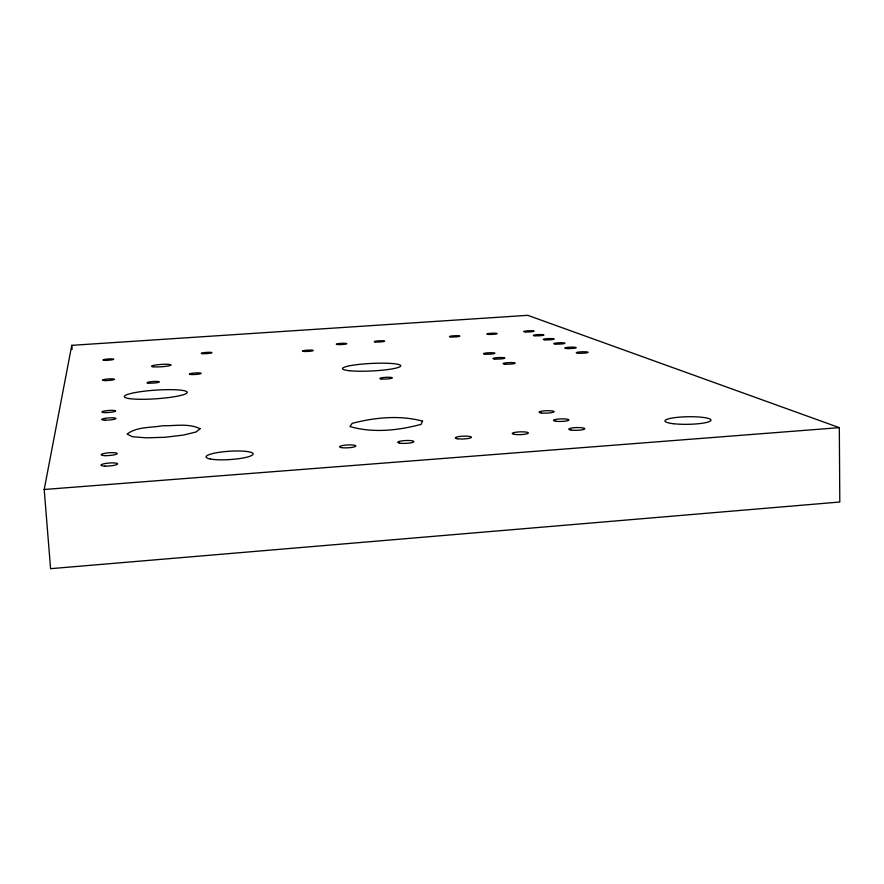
<?xml version="1.0" encoding="UTF-8"?>
<svg xmlns="http://www.w3.org/2000/svg" width="884" height="884" viewBox="0 0 884 884"><rect width="100%" height="100%" fill="white"/><g stroke="black" fill="none" stroke-linecap="round" stroke-linejoin="round"><path stroke-width="1.33" d="M44.2 489.493L71.77 345.335L527.77 315.323L839.325 427.657L839.8 502.013L50.576 568.677L44.2 489.493L839.325 427.657M71.77 345.335L72.09 349.423M422.552 421.149L421.138 424.342C398.33 430.508 372.882 433.226 349.965 426.552L352.175 423.348C374.838 417.447 399.756 414.95 422.552 421.149M200.071 428.718L196.171 431.944L183.331 435.094L164.943 437.271L146.158 437.856L132.28 436.674L127.086 434.088C136.998 426.497 150.777 427.944 162.49 425.757C174.899 426.022 188.491 423.049 200.071 428.718M504.753 364.097A6.1 0.796 -2.2 0 0 515.007 363.379A6.1 0.796 -2.2 0 0 507.681 362.661A6.1 0.796 -2.2 0 0 504.753 364.097M555.406 344.064A5.635 0.674 -2.1 0 0 564.81 343.412A5.635 0.674 -2.1 0 0 557.837 342.848A5.635 0.674 -2.1 0 0 555.406 344.064M673.321 423.701A23.028 3.79 -1 0 0 710.681 420.762A23.028 3.79 -1 0 0 679.951 417.115A23.028 3.79 -1 0 0 673.321 423.701M210.37 459.017A23.581 4.166 -3.7 0 0 250.979 455.824A23.581 4.166 -3.7 0 0 227.641 451.37A23.581 4.166 -3.7 0 0 210.37 459.017M153.076 366.749A9.757 1.171 -3.7 0 0 169.927 365.589A9.757 1.171 -3.7 0 0 160.954 364.44A9.757 1.171 -3.7 0 0 153.076 366.749M555.76 421.226A7.779 1.282 -1.7 0 0 568.721 420.243A7.779 1.282 -1.7 0 0 559.086 418.983A7.779 1.282 -1.7 0 0 555.76 421.226M571.197 430.077A8.044 1.37 -1.6 0 0 584.578 429.049A8.044 1.37 -1.6 0 0 574.501 427.69A8.044 1.37 -1.6 0 0 571.197 430.077M457.415 438.751A8.078 1.403 -2.3 0 0 471.062 437.702A8.078 1.403 -2.3 0 0 461.636 436.265A8.078 1.403 -2.3 0 0 457.415 438.751M514.587 434.398A8.055 1.381 -1.9 0 0 528.102 433.348A8.055 1.381 -1.9 0 0 518.344 431.956A8.055 1.381 -1.9 0 0 514.587 434.398M399.667 443.149A8.1 1.414 -2.6 0 0 413.458 442.088A8.1 1.414 -2.6 0 0 404.364 440.619A8.1 1.414 -2.6 0 0 399.667 443.149M341.334 447.591A8.144 1.437 -3 0 0 355.269 446.519A8.144 1.437 -3 0 0 346.506 445.017A8.144 1.437 -3 0 0 341.334 447.591M105.141 455.647A8.122 1.381 -4.4 0 0 117.24 453.536A8.122 1.381 -4.4 0 0 105.052 453.271A8.122 1.381 -4.4 0 0 105.141 455.647M105.097 466.111A8.409 1.481 -4.5 0 0 117.616 463.868A8.409 1.481 -4.5 0 0 104.997 463.559A8.409 1.481 -4.5 0 0 105.097 466.111M105.34 412.585A6.928 1.006 -4.2 0 0 115.671 410.972A6.928 1.006 -4.2 0 0 105.284 410.85A6.928 1.006 -4.2 0 0 105.34 412.585M105.306 420.154A7.138 1.061 -4.2 0 0 115.948 418.452A7.138 1.061 -4.2 0 0 105.24 418.309A7.138 1.061 -4.2 0 0 105.306 420.154M105.494 380.584A6.033 0.762 -4 0 0 114.5 379.291A6.033 0.762 -4 0 0 105.45 379.258A6.033 0.762 -4 0 0 105.494 380.584M105.594 360.341A5.481 0.63 -3.9 0 0 113.771 359.247A5.481 0.63 -3.9 0 0 105.55 359.258A5.481 0.63 -3.9 0 0 105.594 360.341M381.192 378.949A6.321 0.862 -2.8 0 0 391.966 378.186A6.321 0.862 -2.8 0 0 384.982 377.369A6.321 0.862 -2.8 0 0 381.192 378.949M303.521 351.412A5.448 0.641 -3.1 0 0 312.881 350.771A5.448 0.641 -3.1 0 0 307.201 350.186A5.448 0.641 -3.1 0 0 303.521 351.412M337.323 344.528A5.304 0.608 -3 0 0 346.418 343.92A5.304 0.608 -3 0 0 340.749 343.379A5.304 0.608 -3 0 0 337.323 344.528M375.391 341.975A5.293 0.608 -2.8 0 0 384.418 341.357A5.293 0.608 -2.8 0 0 378.606 340.837A5.293 0.608 -2.8 0 0 375.391 341.975M450.774 336.903A5.271 0.597 -2.5 0 0 459.691 336.296A5.271 0.597 -2.5 0 0 453.58 335.798A5.271 0.597 -2.5 0 0 450.774 336.903M488.101 334.395A5.26 0.597 -2.4 0 0 496.952 333.798A5.26 0.597 -2.4 0 0 490.719 333.301A5.26 0.597 -2.4 0 0 488.101 334.395M525.184 331.898A5.249 0.586 -2.2 0 0 533.98 331.301A5.249 0.586 -2.2 0 0 527.604 330.826A5.249 0.586 -2.2 0 0 525.184 331.898M534.798 335.765A5.37 0.619 -2.2 0 0 543.782 335.158A5.37 0.619 -2.2 0 0 537.218 334.649A5.37 0.619 -2.2 0 0 534.798 335.765M544.864 339.81A5.503 0.641 -2.1 0 0 554.058 339.191A5.503 0.641 -2.1 0 0 547.284 338.649A5.503 0.641 -2.1 0 0 544.864 339.81M566.478 348.517A5.779 0.707 -2 0 0 576.103 347.843A5.779 0.707 -2 0 0 568.909 347.246A5.779 0.707 -2 0 0 566.478 348.517M578.114 353.191A5.934 0.74 -1.9 0 0 587.971 352.506A5.934 0.74 -1.9 0 0 580.534 351.865A5.934 0.74 -1.9 0 0 578.114 353.191M484.973 354.13A5.79 0.718 -2.3 0 0 494.742 353.456A5.79 0.718 -2.3 0 0 487.869 352.827A5.79 0.718 -2.3 0 0 484.973 354.13M541.328 412.95A7.514 1.193 -1.9 0 0 553.881 411.999A7.514 1.193 -1.9 0 0 544.643 410.828A7.514 1.193 -1.9 0 0 541.328 412.95M494.609 358.992A5.945 0.751 -2.3 0 0 504.62 358.296A5.945 0.751 -2.3 0 0 497.526 357.622A5.945 0.751 -2.3 0 0 494.609 358.992M190.281 374.451A5.956 0.751 -3.6 0 0 200.558 373.744A5.956 0.751 -3.6 0 0 194.922 372.993A5.956 0.751 -3.6 0 0 190.281 374.451M148.004 383.059A6.155 0.796 -3.8 0 0 158.623 382.319A6.155 0.796 -3.8 0 0 153.031 381.501A6.155 0.796 -3.8 0 0 148.004 383.059M202.116 353.622A5.392 0.619 -3.5 0 0 211.42 352.992A5.392 0.619 -3.5 0 0 206.259 352.407A5.392 0.619 -3.5 0 0 202.116 353.622M349.379 370.705A29.139 3.768 -2.8 0 0 399.027 367.158A29.139 3.768 -2.8 0 0 366.661 363.722A29.139 3.768 -2.8 0 0 349.379 370.705M129.219 398.573A31.559 4.332 -3.9 0 0 183.706 394.596A31.559 4.332 -3.9 0 0 154.269 390.231A31.559 4.332 -3.9 0 0 129.219 398.573"/></g></svg>
